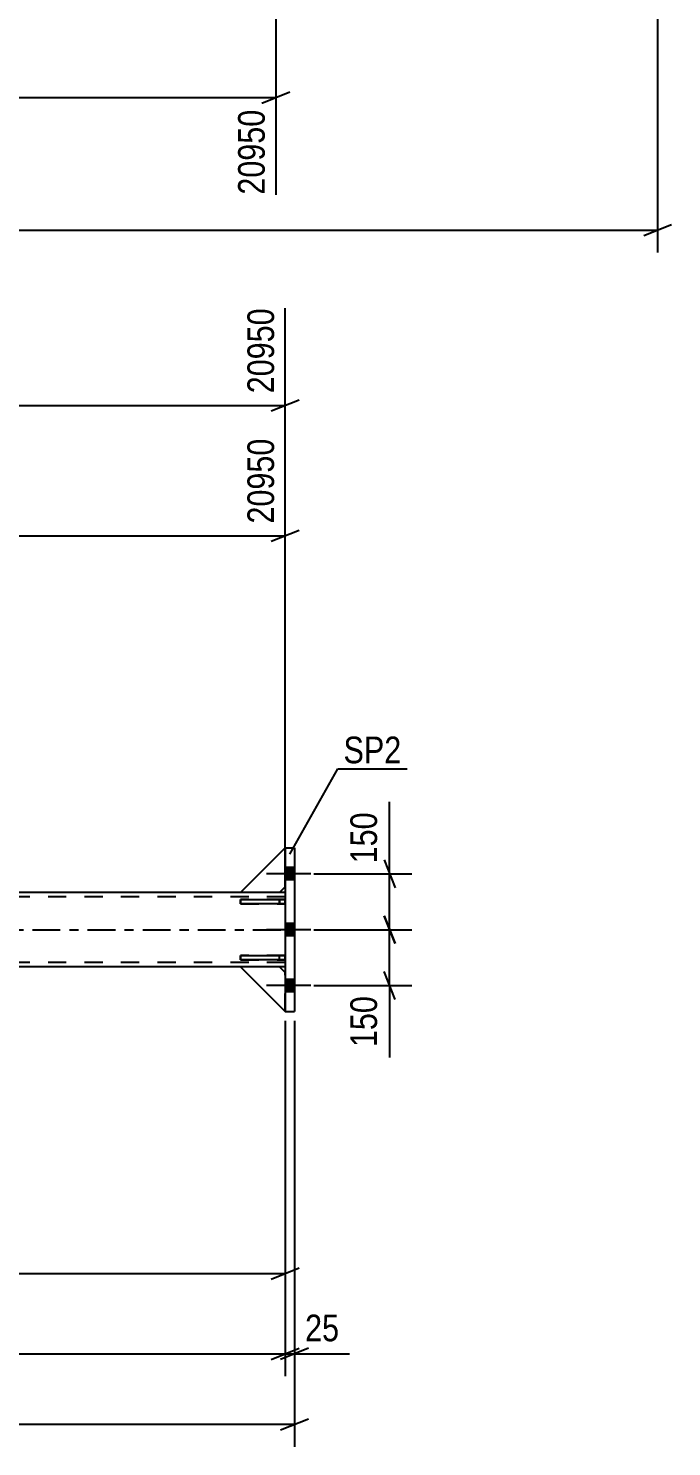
# Model space of a CAD drawing. Header units: millimetres. Extents: x -178 to 1011, y -683 to 158.
# Drawn here: x 771.4 to 840.5, y -299.5 to -147.2 of the extents above; entities that cross this region are included whole.
import ezdxf

# ---------------------------------------------------------------- set-up
doc = ezdxf.new("R2010")
doc.units = ezdxf.units.MM
doc.linetypes.add('DXK_LINE_DOT2', pattern=[3.9198, 1.9599, -1.9599])
doc.linetypes.add('DXK_LINE_DOT3', pattern=[5.9187, 2.979, -0.9799, 0.9799, -0.9799])
doc.styles.add('Arial Narrow', font='ARIALN.TTF', dxfattribs={"height": 0.2})

# ---------------------------------------------------------------- blocks, each defined once
blk = doc.blocks.new('Part-389678143-4553 - 4359')
at = {"color": 7, "linetype": 'DXK_LINE_DOT2'}
for p, q in [((799, -240.7), (794.2, -240.7)), ((794.2, -240.7), (794.2, -241.18)), ((794.2, -241.18), (799, -241.18)), ((798.4, -240.7), (798.4, -241.18)), ((799, -241.18), (799, -240.7))]:
    blk.add_line(p, q, dxfattribs=at)
blk = doc.blocks.new('Part-389678143-4365 - 4359')
at = {"color": 2, "linetype": 'Continuous'}
for p, q in [((799, -235.14), (799, -252.74)), ((799, -235.14), (800, -235.14)), ((800, -235.14), (800, -252.74)), ((799, -252.74), (800, -252.74))]:
    blk.add_line(p, q, dxfattribs=at)
blk = doc.blocks.new('Part-389678143-4559 - 4359')
at = {"color": 2, "linetype": 'Continuous'}
for p, q in [((794.2, -241.18), (794.2, -240.7)), ((794.2, -240.7), (799, -240.7)), ((799, -241.18), (794.2, -241.18)), ((799, -240.7), (799, -241.18))]:
    blk.add_line(p, q, dxfattribs=at)
at = {"color": 7, "linetype": 'DXK_LINE_DOT2'}
blk.add_line((798.4, -241.18), (798.4, -240.7), dxfattribs=at)
blk = doc.blocks.new('Part-389678143-4562 - 4359')
at = {"color": 2, "linetype": 'Continuous'}
for p, q in [((794.2, -247.18), (794.2, -246.7)), ((794.2, -246.7), (799, -246.7)), ((799, -246.7), (799, -247.18)), ((799, -247.18), (794.2, -247.18))]:
    blk.add_line(p, q, dxfattribs=at)
at = {"color": 7, "linetype": 'DXK_LINE_DOT2'}
blk.add_line((798.4, -247.18), (798.4, -246.7), dxfattribs=at)
blk = doc.blocks.new('Part-389678143-4541 - 4359')
at = {"color": 2, "linetype": 'Continuous'}
for p, q in [((798.4, -247.94), (794.2, -247.94)), ((794.2, -247.94), (799, -252.74)), ((799, -248.54), (798.4, -247.94))]:
    blk.add_line(p, q, dxfattribs=at)
at = {"color": 7, "linetype": 'DXK_LINE_DOT2'}
blk.add_line((799, -252.74), (799, -248.54), dxfattribs=at)
blk = doc.blocks.new('Part-389678143-4547 - 4359')
at = {"color": 7, "linetype": 'DXK_LINE_DOT2'}
for p, q in [((794.2, -239.94), (799, -235.14)), ((799, -235.14), (799, -239.34)), ((798.4, -239.94), (794.2, -239.94)), ((799, -239.34), (798.4, -239.94))]:
    blk.add_line(p, q, dxfattribs=at)
blk = doc.blocks.new('Part-389678143-4556 - 4359')
at = {"color": 7, "linetype": 'DXK_LINE_DOT2'}
for p, q in [((799, -246.7), (794.2, -246.7)), ((794.2, -246.7), (794.2, -247.18)), ((798.4, -247.18), (798.4, -246.7)), ((799, -247.18), (799, -246.7)), ((794.2, -247.18), (799, -247.18))]:
    blk.add_line(p, q, dxfattribs=at)
blk = doc.blocks.new('Part-389678143-4523 - 4359')
at = {"color": 7, "linetype": 'DXK_LINE_DOT2'}
for p, q in [((799, -240.42), (-39, -240.42)), ((798.4, -239.94), (794.2, -239.94)), ((799, -239.94), (799, -247.94)), ((799, -247.46), (-39, -247.46)), ((798.4, -247.94), (794.2, -247.94))]:
    blk.add_line(p, q, dxfattribs=at)
at = {"color": 2, "linetype": 'Continuous'}
for p, q in [((794.2, -239.94), (-34.2, -239.94)), ((799, -239.94), (798.4, -239.94)), ((794.2, -247.94), (-34.2, -247.94)), ((799, -247.94), (798.4, -247.94))]:
    blk.add_line(p, q, dxfattribs=at)
at = {"color": 7, "linetype": 'DXK_LINE_DOT3'}
blk.add_line((-39, -243.94), (799, -243.94), dxfattribs=at)
blk = doc.blocks.new('Part-389678143-4538 - 4359')
at = {"color": 7, "linetype": 'DXK_LINE_DOT2'}
for p, q in [((798.4, -247.94), (794.2, -247.94)), ((794.2, -247.94), (799, -252.74)), ((799, -248.54), (798.4, -247.94)), ((799, -252.74), (799, -248.54))]:
    blk.add_line(p, q, dxfattribs=at)
blk = doc.blocks.new('Part-389678143-4544 - 4359')
at = {"color": 7, "linetype": 'DXK_LINE_DOT2'}
for p, q in [((794.2, -239.94), (799, -235.14)), ((799, -235.14), (799, -239.34)), ((798.4, -239.94), (794.2, -239.94)), ((799, -239.34), (798.4, -239.94))]:
    blk.add_line(p, q, dxfattribs=at)
blk = doc.blocks.new('Part-389678143-4550 - 4359')
at = {"color": 2, "linetype": 'Continuous'}
for p, q in [((794.2, -239.94), (799, -235.14)), ((798.4, -239.94), (794.2, -239.94)), ((799, -239.34), (798.4, -239.94))]:
    blk.add_line(p, q, dxfattribs=at)
at = {"color": 7, "linetype": 'DXK_LINE_DOT2'}
blk.add_line((799, -239.34), (799, -235.14), dxfattribs=at)
blk = doc.blocks.new('Part-389678143-4597 - 4359')
at = {"color": 7, "linetype": 'DXK_LINE_DOT2'}
for p, q in [((798.4, -247.94), (794.2, -247.94)), ((794.2, -247.94), (799, -252.74)), ((799, -248.54), (798.4, -247.94)), ((799, -252.74), (799, -248.54))]:
    blk.add_line(p, q, dxfattribs=at)
blk = doc.blocks.new('Bolt-389678143-4700 - 4359')
at = {"linetype": 'Continuous'}
for points in [[(799, -237.28), (799, -238.6), (800, -238.6), (800, -237.28)], [(799, -237.28), (799, -238.6), (800, -238.6), (800, -237.28)], [(799, -237.28), (799, -238.6), (800, -238.6), (800, -237.28)], [(799, -237.28), (799, -238.6), (800, -238.6), (800, -237.28)], [(799, -243.28), (799, -244.6), (800, -244.6), (800, -243.28)], [(799, -243.28), (799, -244.6), (800, -244.6), (800, -243.28)], [(799, -249.28), (799, -250.6), (800, -250.6), (800, -249.28)], [(799, -249.28), (799, -250.6), (800, -250.6), (800, -249.28)], [(799, -249.28), (799, -250.6), (800, -250.6), (800, -249.28)], [(799, -249.28), (799, -250.6), (800, -250.6), (800, -249.28)]]:
    blk.add_hatch(color=1, dxfattribs=at).paths.add_polyline_path(points)
at = {"color": 1, "linetype": 'Continuous'}
for p, q in [((800, -237.28), (799, -237.28)), ((800, -237.28), (799, -237.28)), ((800, -237.28), (799, -237.28)), ((800, -237.28), (799, -237.28)), ((801.76, -237.94), (797, -237.94)), ((801.76, -237.94), (797, -237.94)), ((801.76, -237.94), (797, -237.94)), ((801.76, -237.94), (797, -237.94)), ((800, -238.6), (799, -238.6)), ((800, -238.6), (799, -238.6)), ((800, -238.6), (799, -238.6)), ((800, -238.6), (799, -238.6)), ((800, -243.28), (799, -243.28)), ((800, -243.28), (799, -243.28)), ((801.76, -243.94), (797, -243.94)), ((801.76, -243.94), (797, -243.94)), ((800, -244.6), (799, -244.6)), ((800, -244.6), (799, -244.6)), ((800, -249.28), (799, -249.28)), ((800, -249.28), (799, -249.28)), ((800, -249.28), (799, -249.28)), ((800, -249.28), (799, -249.28)), ((801.76, -249.94), (797, -249.94)), ((801.76, -249.94), (797, -249.94)), ((801.76, -249.94), (797, -249.94)), ((801.76, -249.94), (797, -249.94)), ((800, -250.6), (799, -250.6)), ((800, -250.6), (799, -250.6)), ((800, -250.6), (799, -250.6)), ((800, -250.6), (799, -250.6))]:
    blk.add_line(p, q, dxfattribs=at)
blk = doc.blocks.new('StraightDimension-389678143-2362 - 1389')
at = {"color": 7, "linetype": 'Continuous'}
for p, q in [((839, -7), (839, -171.21)), ((-41, -168.81), (839, -168.81)), ((837.5, -169.41), (840.5, -168.21))]:
    blk.add_line(p, q, dxfattribs=at)
blk = doc.blocks.new('StraightDimension-389678143-46198 - 1389')
at = {"color": 7, "linetype": 'Continuous'}
for p, q in [((708.27, -122.6), (708.27, -165.01)), ((798, -134.6), (798, -165.01)), ((709.77, -153.97), (706.77, -155.17)), ((708.27, -154.57), (798, -154.57)), ((796.5, -155.17), (799.5, -153.97))]:
    blk.add_line(p, q, dxfattribs=at)
at = {"color": 0}
blk.add_wipeout([(757.39, -153.82), (757.39, -149.62), (748.88, -149.62), (748.88, -153.82)], dxfattribs=at)
at = {"color": 0, "linetype": 'Continuous'}
blk.add_wipeout([(797.4, -155.27), (793.2, -155.27), (793.2, -165.61), (797.4, -165.61)], dxfattribs=at)
at = {"color": 3, "style": 'Arial Narrow'}
blk.add_text('2243', height=2.863, dxfattribs=at).set_placement((749.48, -153.22))
at = {"color": 3, "linetype": 'Continuous', "style": 'Arial Narrow'}
blk.add_text('20950', height=2.863, rotation=90.0002, dxfattribs=at).set_placement((796.8, -165.01))
blk = doc.blocks.new('StraightDimension-389678143-5124 - 4359')
at = {"color": 7, "linetype": 'Continuous'}
for p, q in [((799, -253.74), (799, -291.89)), ((797.5, -290.09), (800.5, -288.89)), ((-39, -289.49), (799, -289.49))]:
    blk.add_line(p, q, dxfattribs=at)
blk = doc.blocks.new('StraightDimension-389678143-47055 - 4359')
at = {"color": 7, "linetype": 'Continuous'}
for p, q in [((809.61, -236.44), (810.81, -239.44)), ((802.06, -237.94), (812.61, -237.94)), ((810.21, -243.94), (810.21, -237.94)), ((810.81, -245.44), (809.61, -242.44)), ((802.06, -243.94), (812.61, -243.94))]:
    blk.add_line(p, q, dxfattribs=at)
at = {"color": 0}
blk.add_wipeout([(809.46, -230.73), (805.26, -230.73), (805.26, -237.42), (809.46, -237.42)], dxfattribs=at)
at = {"color": 7, "linetype": 'Continuous'}
blk.add_line((810.21, -237.94), (810.21, -230.21), dxfattribs=at)
blk.add_line((810.21, -237.94), (810.21, -230.21), dxfattribs=at)
at = {"color": 3, "style": 'Arial Narrow'}
blk.add_text('150', height=2.863, rotation=90.0002, dxfattribs=at).set_placement((808.86, -236.82))
blk = doc.blocks.new('StraightDimension-389678143-5148 - 4359')
at = {"color": 7, "linetype": 'Continuous'}
for p, q in [((799, -253.74), (799, -291.89)), ((800, -253.74), (800, -291.89)), ((797.5, -290.09), (800.5, -288.89)), ((801.5, -288.89), (798.5, -290.09)), ((799, -289.49), (800, -289.49))]:
    blk.add_line(p, q, dxfattribs=at)
at = {"color": 0}
blk.add_wipeout([(805.38, -288.74), (805.38, -284.54), (800.53, -284.54), (800.53, -288.74)], dxfattribs=at)
at = {"color": 7, "linetype": 'Continuous'}
blk.add_line((800, -289.49), (805.91, -289.49), dxfattribs=at)
blk.add_line((800, -289.49), (805.91, -289.49), dxfattribs=at)
at = {"color": 3, "style": 'Arial Narrow'}
blk.add_text('25', height=2.863, dxfattribs=at).set_placement((801.13, -288.14))
blk = doc.blocks.new('StraightDimension-389678143-5183 - 4359')
at = {"color": 7, "linetype": 'Continuous'}
for p, q in [((800, -253.74), (800, -299.46)), ((798.5, -297.66), (801.5, -296.46)), ((-40, -297.06), (800, -297.06))]:
    blk.add_line(p, q, dxfattribs=at)
blk = doc.blocks.new('StraightDimension-389678143-26665 - 4359')
at = {"color": 7, "linetype": 'Continuous'}
for p, q in [((637.36, -235.03), (637.36, -191.19)), ((799, -238.94), (799, -191.19)), ((638.86, -201.03), (635.86, -202.23)), ((797.5, -202.23), (800.5, -201.03)), ((637.36, -201.63), (799, -201.63))]:
    blk.add_line(p, q, dxfattribs=at)
at = {"color": 0, "linetype": 'Continuous'}
blk.add_wipeout([(798.4, -190.59), (794.2, -190.59), (794.2, -200.93), (798.4, -200.93)], dxfattribs=at)
at = {"color": 0}
blk.add_wipeout([(722.44, -200.88), (722.44, -196.68), (713.92, -196.68), (713.92, -200.88)], dxfattribs=at)
at = {"color": 3, "linetype": 'Continuous', "style": 'Arial Narrow'}
blk.add_text('20950', height=2.863, rotation=90.0002, dxfattribs=at).set_placement((797.8, -200.33))
at = {"color": 3, "style": 'Arial Narrow'}
blk.add_text('4041', height=2.863, dxfattribs=at).set_placement((714.52, -200.28))
blk = doc.blocks.new('StraightDimension-389678143-26726 - 4359')
at = {"color": 7, "linetype": 'Continuous'}
for p, q in [((637.36, -253.16), (637.36, -283.27)), ((799, -253.74), (799, -283.27)), ((638.86, -280.27), (635.86, -281.47)), ((637.36, -280.87), (799, -280.87)), ((797.5, -281.47), (800.5, -280.27))]:
    blk.add_line(p, q, dxfattribs=at)
at = {"color": 0}
blk.add_wipeout([(722.44, -280.12), (722.44, -275.92), (713.92, -275.92), (713.92, -280.12)], dxfattribs=at)
at = {"color": 3, "style": 'Arial Narrow'}
blk.add_text('4041', height=2.863, dxfattribs=at).set_placement((714.52, -279.52))
blk = doc.blocks.new('StraightDimension-389678143-46709 - 4359')
at = {"color": 7, "linetype": 'Continuous'}
for p, q in [((799, -238.94), (799, -177.2)), ((797.5, -188.24), (800.5, -187.04)), ((236.15, -187.64), (799, -187.64))]:
    blk.add_line(p, q, dxfattribs=at)
at = {"color": 0, "linetype": 'Continuous'}
blk.add_wipeout([(798.4, -176.6), (794.2, -176.6), (794.2, -186.94), (798.4, -186.94)], dxfattribs=at)
at = {"color": 3, "linetype": 'Continuous', "style": 'Arial Narrow'}
blk.add_text('20950', height=2.863, rotation=90.0002, dxfattribs=at).set_placement((797.8, -186.34))
blk = doc.blocks.new('StraightDimension-389678143-47056 - 4359')
at = {"color": 7, "linetype": 'Continuous'}
for p, q in [((809.61, -242.44), (810.81, -245.44)), ((802.06, -243.94), (812.61, -243.94)), ((810.21, -249.94), (810.21, -243.94)), ((810.81, -251.44), (809.61, -248.44)), ((802.06, -249.94), (812.61, -249.94))]:
    blk.add_line(p, q, dxfattribs=at)
at = {"color": 0}
blk.add_wipeout([(809.46, -250.47), (805.26, -250.47), (805.26, -257.15), (809.46, -257.15)], dxfattribs=at)
at = {"color": 7, "linetype": 'Continuous'}
blk.add_line((810.21, -249.94), (810.21, -257.68), dxfattribs=at)
blk.add_line((810.21, -249.94), (810.21, -257.68), dxfattribs=at)
at = {"color": 3, "style": 'Arial Narrow'}
blk.add_text('150', height=2.863, rotation=90.0002, dxfattribs=at).set_placement((808.86, -256.55))
blk = doc.blocks.new('Mark-389678143-4361 - 4359')
at = {"color": 0}
blk.add_wipeout([(811.48, -226.07), (811.48, -223.07), (805.26, -223.07), (805.26, -226.07)], dxfattribs=at)
blk.add_wipeout([(811.48, -226.07), (811.48, -223.07), (805.26, -223.07), (805.26, -226.07)], dxfattribs=at)
at = {"color": 30, "linetype": 'Continuous'}
for p, q in [((799.5, -235.84), (804.66, -226.67)), ((804.66, -226.67), (812.08, -226.67))]:
    blk.add_line(p, q, dxfattribs=at)
at = {"color": 3, "style": 'Arial Narrow'}
blk.add_text('SP2', height=2.863, dxfattribs=at).set_placement((805.26, -226.07))

msp = doc.modelspace()

# ---------------------------------------------------------------- block references
for name in ['StraightDimension-389678143-2362 - 1389', 'Part-389678143-4547 - 4359', 'Part-389678143-4544 - 4359', 'Part-389678143-4550 - 4359', 'Part-389678143-4365 - 4359', 'Bolt-389678143-4700 - 4359', 'Part-389678143-4523 - 4359', 'Part-389678143-4553 - 4359', 'Part-389678143-4559 - 4359', 'Part-389678143-4562 - 4359', 'Part-389678143-4556 - 4359', 'Part-389678143-4541 - 4359', 'Part-389678143-4538 - 4359', 'Part-389678143-4597 - 4359', 'StraightDimension-389678143-5124 - 4359']:
    msp.add_blockref(name, (0, 0))

# ---------------------------------------------------------------- next in the draw order: block references
for name in ['StraightDimension-389678143-46198 - 1389', 'StraightDimension-389678143-26665 - 4359', 'StraightDimension-389678143-47055 - 4359', 'StraightDimension-389678143-5148 - 4359']:
    msp.add_blockref(name, (0, 0))

# ---------------------------------------------------------------- next in the draw order: block references
for name in ['StraightDimension-389678143-46709 - 4359', 'StraightDimension-389678143-5183 - 4359']:
    msp.add_blockref(name, (0, 0))

# ---------------------------------------------------------------- next in the draw order: block references
for name in ['Mark-389678143-4361 - 4359', 'StraightDimension-389678143-47056 - 4359', 'StraightDimension-389678143-26726 - 4359']:
    msp.add_blockref(name, (0, 0))

doc.saveas('drawing.dxf')
